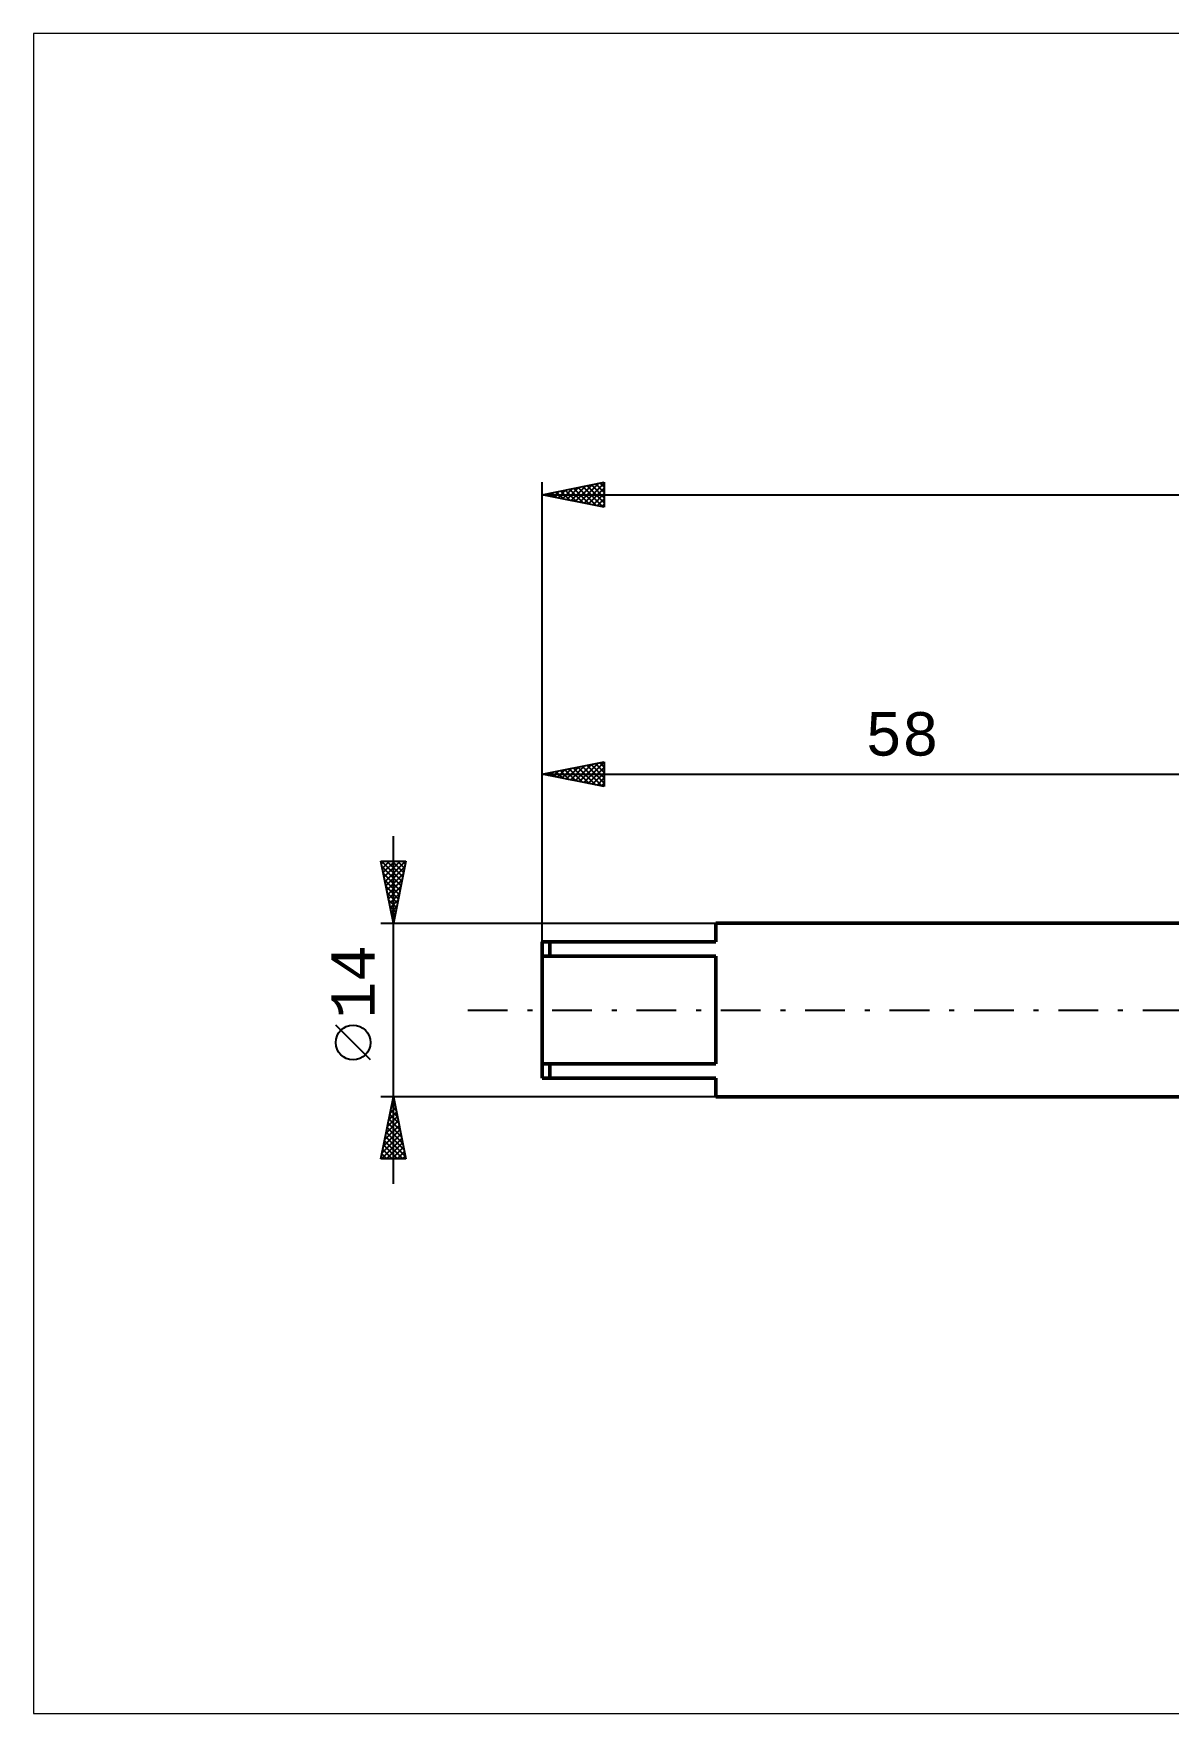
# Model space of a CAD drawing. Header units: millimetres. Extents: x -99 to 154, y -57 to 79.
# Drawn here: x -99 to -7.5, y -56.7 to 78.7 of the extents above; entities that cross this region are included whole.
import ezdxf
from ezdxf.enums import TextEntityAlignment as Align

# ---------------------------------------------------------------- set-up
doc = ezdxf.new("R2010")
doc.units = ezdxf.units.MM
doc.header["$LTSCALE"] = 8
doc.linetypes.add('LONGDASH_DASH', pattern=[0.85, 0.4, -0.2, 0.05, -0.2])
for name, color, linetype in [('INFTOTAL', 9, 'CONTINUOUS'), ('SK1', 4, 'CONTINUOUS'), ('SK2', 7, 'CONTINUOUS'), ('SK4', 2, 'LONGDASH_DASH')]:
    doc.layers.add(name, color=color, linetype=linetype)
doc.styles.get("Standard").update_dxf_attribs({"font": 'Monospac821 BT'})

msp = doc.modelspace()

# ---------------------------------------------------------------- linework, layer by layer
at = {"layer": 'INFTOTAL', "color": 9, "linetype": 'CONTINUOUS', "lineweight": 18}
for p, q in [((108.9, 78.68), (-99, 78.68)), ((-99, 78.68), (-99, -56.68)), ((-99, -56.68), (108.9, -56.68))]:
    msp.add_line(p, q, dxfattribs=at)
at = {"layer": 'SK1', "color": 4, "linetype": 'CONTINUOUS', "lineweight": 50}
for p, q in [((0, 7), (-44, 7)), ((-44, 7), (-44, 5.5)), ((-44, 5.5), (-58, 5.5)), ((-58, 5.5), (-58, -5.5)), ((-57.4, 5.5), (-57.4, 4.33)), ((-58, 4.33), (-44, 4.33)), ((-44, 4.33), (-44, -4.33)), ((-44, -4.33), (-58, -4.33)), ((-57.4, -5.5), (-57.4, -4.33)), ((-58, -5.5), (-44, -5.5)), ((-44, -5.5), (-44, -7)), ((-44, -7), (0, -7))]:
    msp.add_line(p, q, dxfattribs=at)
at = {"layer": 'SK2', "color": 7, "linetype": 'CONTINUOUS', "lineweight": 25}
for p, q in [((-58, 7), (-58, 42.52)), ((-58, 41.52), (-53, 42.52)), ((-56.38, 41.2), (-55.57, 42.01)), ((-56.03, 41.13), (-55.04, 42.12)), ((-55.81, 41.96), (-54.71, 40.87)), ((-55.67, 41.06), (-54.51, 42.22)), ((-55.45, 42.03), (-54.18, 40.76)), ((-55.32, 40.99), (-53.98, 42.33)), ((-55.1, 42.11), (-53.65, 40.65)), ((-54.97, 40.92), (-53.45, 42.44)), ((-54.74, 42.18), (-53.12, 40.55)), ((-54.61, 40.85), (-53, 42.46)), ((-54.39, 42.25), (-53, 40.86)), ((-54.26, 40.78), (-53, 42.04)), ((-54.04, 42.32), (-53, 41.28)), ((-53.68, 42.39), (-53, 41.7)), ((-53.33, 42.46), (-53, 42.13)), ((-53, 42.52), (-53, 40.52)), ((-58, 41.52), (67, 41.52)), ((-53, 40.52), (-58, 41.52)), ((-57.93, 41.54), (-57.89, 41.5)), ((-57.79, 41.48), (-57.69, 41.59)), ((-57.57, 41.61), (-57.36, 41.4)), ((-57.44, 41.41), (-57.16, 41.69)), ((-57.22, 41.68), (-56.83, 41.29)), ((-57.09, 41.34), (-56.63, 41.8)), ((-56.87, 41.75), (-56.3, 41.18)), ((-56.73, 41.27), (-56.1, 41.91)), ((-56.51, 41.82), (-55.77, 41.08)), ((-56.16, 41.89), (-55.24, 40.97)), ((-53.9, 40.71), (-53, 41.61)), ((-53.55, 40.64), (-53, 41.19)), ((-53.2, 40.56), (-53, 40.76)), ((-58, 5.5), (-58, 20)), ((-58, 19), (-53, 20)), ((-58, 19), (0, 19)), ((-53, 18), (-58, 19)), ((-57.96, 19.01), (-57.94, 18.99)), ((-57.83, 18.97), (-57.74, 19.05)), ((-57.61, 19.08), (-57.41, 18.88)), ((-57.47, 18.89), (-57.21, 19.16)), ((-57.25, 19.15), (-56.88, 18.78)), ((-57.12, 18.82), (-56.68, 19.26)), ((-56.9, 19.22), (-56.35, 18.67)), ((-56.77, 18.75), (-56.15, 19.37)), ((-56.54, 19.29), (-55.82, 18.56)), ((-56.41, 18.68), (-55.62, 19.48)), ((-56.19, 19.36), (-55.29, 18.46)), ((-56.06, 18.61), (-55.09, 19.58)), ((-55.84, 19.43), (-54.76, 18.35)), ((-55.71, 18.54), (-54.56, 19.69)), ((-55.48, 19.5), (-54.23, 18.25)), ((-55.35, 18.47), (-54.03, 19.79)), ((-55.13, 19.57), (-53.7, 18.14)), ((-55, 18.4), (-53.5, 19.9)), ((-54.78, 19.64), (-53.17, 18.03)), ((-54.64, 18.33), (-53, 19.97)), ((-54.42, 19.72), (-53, 18.29)), ((-54.29, 18.26), (-53, 19.55)), ((-54.07, 19.79), (-53, 18.72)), ((-53.94, 18.19), (-53, 19.12)), ((-53.72, 19.86), (-53, 19.14)), ((-53.36, 19.93), (-53, 19.56)), ((-53.01, 20), (-53, 19.99)), ((-53, 20), (-53, 18)), ((-53.58, 18.12), (-53, 18.7)), ((-53.23, 18.05), (-53, 18.28)), ((-70, -14), (-70, 14)), ((-70, 7), (-71, 12)), ((-71, 12), (-69, 12)), ((-70.96, 11.78), (-70.73, 12)), ((-70.95, 12), (-69.32, 10.38)), ((-70.91, 11.53), (-69.4, 10.02)), ((-70.88, 11.42), (-70.31, 12)), ((-70.81, 11.07), (-69.88, 12)), ((-70.8, 11), (-69.47, 9.67)), ((-70.74, 10.72), (-69.46, 12)), ((-70.67, 10.36), (-69.03, 12)), ((-70.6, 10.01), (-69.1, 11.51)), ((-70.53, 12), (-69.25, 10.73)), ((-70.53, 9.65), (-69.2, 10.98)), ((-70.1, 12), (-69.18, 11.08)), ((-69, 12), (-70, 7)), ((-69.68, 12), (-69.11, 11.44)), ((-69.25, 12), (-69.04, 11.79)), ((-70.69, 10.47), (-69.54, 9.31)), ((-70.59, 9.94), (-69.61, 8.96)), ((-70.46, 9.3), (-69.31, 10.45)), ((-70.39, 8.95), (-69.42, 9.92)), ((-70.48, 9.41), (-69.68, 8.61)), ((-70.38, 8.88), (-69.75, 8.25)), ((-70.32, 8.59), (-69.52, 9.39)), ((-70.27, 8.35), (-69.82, 7.9)), ((-70.25, 8.24), (-69.63, 8.86)), ((-70.18, 7.89), (-69.73, 8.33)), ((-71, 7), (-44, 7)), ((-70.16, 7.82), (-69.89, 7.55)), ((-70.11, 7.53), (-69.84, 7.8)), ((-70.06, 7.29), (-69.96, 7.19)), ((-70.04, 7.18), (-69.95, 7.27)), ((-71.85, -4.02), (-74.65, -1.22)), ((-70, -7), (-71, -7)), ((-71, -12), (-70, -7)), ((-70.26, -8.32), (-69.82, -7.88)), ((-70.21, -8.07), (-69.68, -8.6)), ((-70.16, -7.79), (-69.89, -7.53)), ((-70.14, -7.71), (-69.79, -8.07)), ((-70.07, -7.36), (-69.89, -7.54)), ((-70.05, -7.26), (-69.97, -7.17)), ((-44, -7), (-70, -7)), ((-70, -7), (-69, -12)), ((-70, -7.01), (-70, -7.01)), ((-70.69, -10.44), (-69.54, -9.3)), ((-70.58, -9.91), (-69.61, -8.94)), ((-70.48, -9.38), (-69.68, -8.59)), ((-70.43, -9.13), (-69.36, -10.19)), ((-70.37, -8.85), (-69.75, -8.23)), ((-70.36, -8.78), (-69.47, -9.66)), ((-70.28, -8.42), (-69.57, -9.13)), ((-70.97, -12), (-69.33, -10.36)), ((-70.9, -11.5), (-69.4, -10)), ((-70.79, -10.97), (-69.47, -9.65)), ((-70.71, -10.54), (-69.25, -12)), ((-70.64, -10.19), (-69.04, -11.78)), ((-70.57, -9.84), (-69.15, -11.25)), ((-70.55, -12), (-69.26, -10.71)), ((-70.5, -9.48), (-69.26, -10.72)), ((-69, -12), (-71, -12)), ((-70.99, -11.96), (-70.95, -12)), ((-70.92, -11.6), (-70.52, -12)), ((-70.85, -11.25), (-70.1, -12)), ((-70.78, -10.9), (-69.68, -12)), ((-70.12, -12), (-69.19, -11.06)), ((-69.7, -12), (-69.12, -11.42)), ((-69.28, -12), (-69.05, -11.77))]:
    msp.add_line(p, q, dxfattribs=at)
msp.add_circle((-73.25, -2.62), 1.4, dxfattribs=at)
at = {"layer": 'SK4', "color": 2, "linetype": 'LONGDASH_DASH', "lineweight": 25}
msp.add_line((-64, 0), (73, 0), dxfattribs=at)

# ---------------------------------------------------------------- texts
at = {"layer": 'SK2', "color": 7, "linetype": 'CONTINUOUS', "lineweight": 25}
msp.add_text('58', height=3.5, dxfattribs=at).set_placement((-29, 20.5), align=Align.CENTER)
msp.add_text('14', height=3.5, rotation=90, dxfattribs=at).set_placement((-71.5, 2.27), align=Align.CENTER)

doc.saveas('drawing.dxf')
